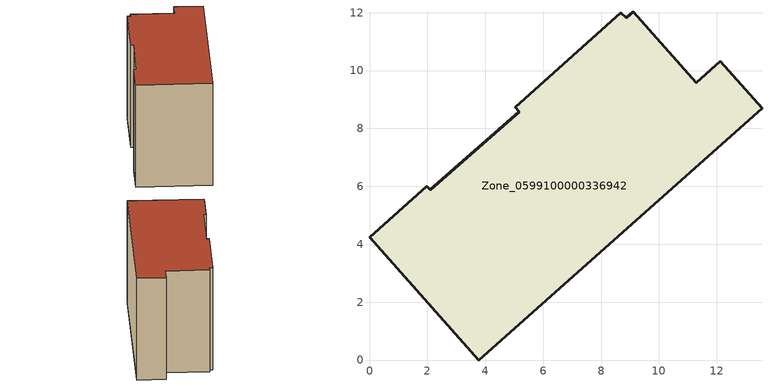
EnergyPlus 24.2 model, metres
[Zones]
Zone_0599100000336942
 floor ground (C_G): 9.11,12.03 11.29,9.59 12.11,10.32 13.56,8.7 3.78,0 0,4.24 1.98,6 2.09,5.88 5.17,8.58 5.03,8.73 8.68,11.99 8.88,11.82 z0
 wall outside (C_F): 3.78,0 13.56,8.7 12.11,10.32 11.29,9.59 9.11,12.03 8.88,11.82 8.68,11.99 5.03,8.73 5.17,8.58 2.09,5.88 1.98,6 0,4.24 3.78,0 z0:8.33
 roof outside (C_R): 11.29,9.59 9.11,12.03 8.88,11.82 8.68,11.99 5.03,8.73 5.17,8.58 2.09,5.88 1.98,6 0,4.24 3.78,0 13.56,8.7 12.11,10.32 z8.33
[BUILDING]
Pand.0599100000336942: North Axis=0; Terrain=City; Loads Convergence Tolerance Value=0.04; Temperature Convergence Tolerance Value=0.4; Solar Distribution=FullExterior; Maximum Number of Warmup Days=25; Minimum Number of Warmup Days=1
[Site:Location]
Rotterdam.The.Hague.AP_ZH_NLD Design_Conditions: Latitude=51.96; Longitude=4.45; Time Zone=1; Elevation=-4.5
[SITE:GROUNDTEMPERATURE:BUILDINGSURFACE]
18, 18, 18, 18, 18, 18, 18, 18, 18, 18, 18, 18
[MATERIAL] Thermal Absorptance=0.9; Solar Absorptance=0.7; Visible Absorptance=0.7
Name | Roughness | Thickness | Conductivity | Density | Specific Heat
G.TC.1975-1991 | MediumSmooth | 0.15 | 0.288461 | 540 | 1210
F.TC.1975-1991 | Rough | 0.3 | 0.230769 | 1920 | 840
R.TC.1975-1991 | MediumRough | 0.2 | 0.153846 | 1500 | 1000
[CONSTRUCTION]
C_G: G.TC.1975-1991
C_F: F.TC.1975-1991
C_R: R.TC.1975-1991
[ZONE]
Zone_0599100000336942: Type=1; Multiplier=1; Ceiling Height=Autocalculate; Volume=Autocalculate; Floor Area=autocalculate; Part of Total Floor Area=Yes
[ZONEINFILTRATION:DESIGNFLOWRATE]
Infil_Zone_0599100000336942: Zone or ZoneList or Space or SpaceList=Zone_0599100000336942; Schedule=AlwaysOn; Design Flow Rate Calculation Method=Flow/Area; Flow Rate per Floor Area=0.003; Constant Term Coefficient=1; Temperature Term Coefficient=0; Velocity Term Coefficient=0; Velocity Squared Term Coefficient=0
[HVACTEMPLATE:ZONE:IDEALLOADSAIRSYSTEM]
Zone_0599100000336942: Maximum Heating Supply Air Temperature=50; Minimum Cooling Supply Air Temperature=13; Maximum Heating Supply Air Humidity Ratio=0.0156; Minimum Cooling Supply Air Humidity Ratio=0.0077; Heating Limit=NoLimit; Cooling Limit=NoLimit; Dehumidification Control Type=ConstantSensibleHeatRatio; Cooling Sensible Heat Ratio=0.7; Dehumidification Setpoint=60; Humidification Control Type=None; Humidification Setpoint=30; Outdoor Air Method=None; Outdoor Air Flow Rate per Person=0.00944; Outdoor Air Flow Rate per Zone Floor Area=0; Outdoor Air Flow Rate per Zone=0; Demand Controlled Ventilation Type=None; Outdoor Air Economizer Type=NoEconomizer; Heat Recovery Type=None; Sensible Heat Recovery Effectiveness=0.7; Latent Heat Recovery Effectiveness=0.65
[ZONECONTROL:THERMOSTAT]
ThermostatControl_Zone_0599100000336942: Zone or ZoneList=Zone_0599100000336942; Control Type Schedule=DualSetpointControlType; Control 1=Thermostat_Zone_0599100000336942; Temperature Difference Between Cutout And Setpoint=0
[THERMOSTATSETPOINT:DUALSETPOINT]
Thermostat_Zone_0599100000336942: Heating Setpoint Temperature Schedule=HeatingSetpoint_Zone_0599100000336942; Cooling Setpoint Temperature Schedule=CoolingSetpoint_Zone_0599100000336942
[SCHEDULE:COMPACT]
HeatingSetpoint_Zone_0599100000336942: Through: 12/31, For: AllDays, Until: 24:00, 21
CoolingSetpoint_Zone_0599100000336942: Through: 12/31, For: AllDays, Until: 24:00, 24
DualSetpointControlType: Through: 12/31, For: AllDays, Until: 24:00, 4
AlwaysOn: Through: 12/31, For: AllDays, Until: 24:00, 1
